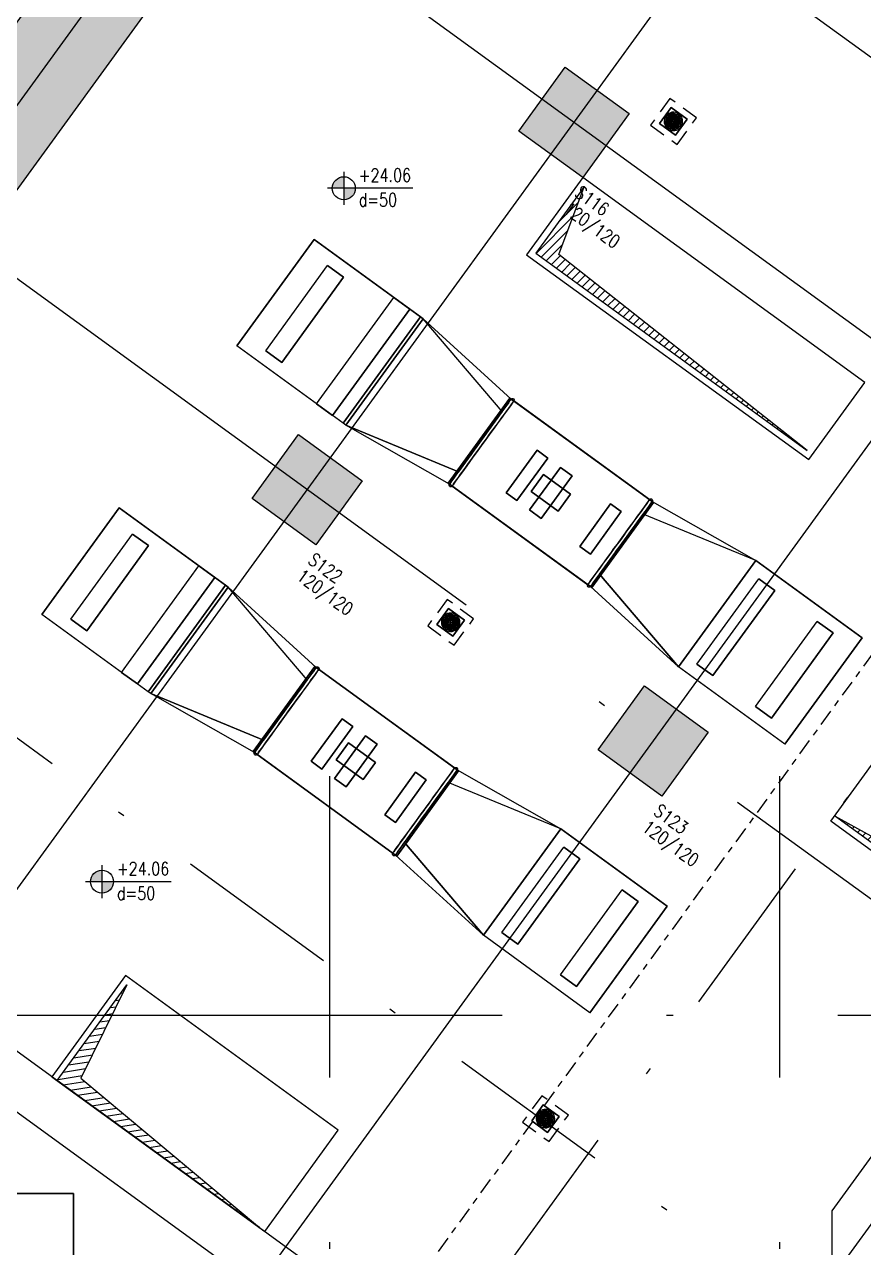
# Model space of a CAD drawing. Header units: inches. Extents: x 400392 to 401495, y 4543971 to 4544133.
# Drawn here: x 400750.15 to 400762.91, y 4544069.86 to 4544088.45 of the extents above; entities that cross this region are included whole.
import ezdxf

# ---------------------------------------------------------------- set-up
doc = ezdxf.new("R2010")
doc.units = ezdxf.units.IN
doc.header["$MEASUREMENT"] = 0
for name, pattern in [('ACAD_ISO05W100', [33, 24, -3, 0, -3, 0, -3]), ('AKS', [3, 2.5, -0.25, 0, -0.25]), ('CENTER', [2, 1.25, -0.25, 0.25, -0.25]), ('CIZGI', [0.4, 0.25, -0.15]), ('CONTINU', [0]), ('DASHDOT2', [0.5, 0.25, -0.125, 0, -0.125])]:
    doc.linetypes.add(name, pattern=pattern)
doc.layers.add('A-DETL-GENF', color=92, linetype='Continuous', lineweight=9)
for name, color, linetype in [('aks prota', 2, 'AKS'), ('boşluk prota', 2, 'Continuous'), ('boşluk taraması prota', 252, 'Continuous'), ('iderzi_PROTA', 3, 'Continuous'), ('kiris prota', 6, 'Continuous'), ('kiriş prota', 6, 'Continuous'), ('kolon prota', 1, 'Continuous'), ('kolon tarama prota', 252, 'Continuous'), ('lkolon prota', 4, 'Continuous'), ('perde prota', 1, 'Continuous'), ('PRT-AL-TUNEL_EKSENI', 14, 'DASHDOT2'), ('PRT-MI-a_fit_drainage', 10, 'Continuous'), ('skesit prota', 7, 'Continuous'), ('st-s_level (kot)', 6, 'Continuous'), ('st-s_levelmark (kot işareti)', 4, 'Continuous'), ('tkolon prota', 6, 'Continuous')]:
    doc.layers.add(name, color=color, linetype=linetype)
doc.styles.add('OLCU', font='romanstw.shx')
doc.styles.add('tkolon', font='romanstw.shx')

# ---------------------------------------------------------------- blocks, each defined once
blk = doc.blocks.new('+24.06 mekanik')
at = {"layer": 'kolon tarama prota', "color": 253}
for p, q in [((10397, 156095), (10097, 156095)), ((10097, 156095), (10097, 155795)), ((10097, 155795), (10097, 156095)), ((10097, 156095), (10397, 156095)), ((10097, 156095), (10097, 156095)), ((10242, 156085), (10242, 156065)), ((10242, 156065), (10242, 156085)), ((10242, 156085), (10242, 156085)), ((10242, 156065), (10242, 156065)), ((10242, 156040), (10242, 156020)), ((10242, 156020), (10242, 156040)), ((10242, 156040), (10242, 156040)), ((10242, 156020), (10242, 156020)), ((10242, 155995), (10242, 155974)), ((10242, 155974), (10242, 155995)), ((10242, 155995), (10242, 155995)), ((10252, 156065), (10252, 156085)), ((10252, 156085), (10252, 156065)), ((10252, 156085), (10252, 156085)), ((10252, 156065), (10252, 156065)), ((10252, 156020), (10252, 156040)), ((10252, 156040), (10252, 156020)), ((10252, 156040), (10252, 156040)), ((10252, 156020), (10252, 156020)), ((10252, 155974), (10252, 155995)), ((10252, 155995), (10252, 155974)), ((10252, 155995), (10252, 155995)), ((10397, 155795), (10397, 156095)), ((10397, 156095), (10397, 155795)), ((10397, 156095), (10397, 156095)), ((10097, 155795), (10397, 155795)), ((10397, 155795), (10097, 155795)), ((10097, 155795), (10097, 155795)), ((10127, 155950), (10107, 155950)), ((10107, 155950), (10127, 155950)), ((10107, 155950), (10107, 155950)), ((10107, 155940), (10127, 155940)), ((10127, 155940), (10107, 155940)), ((10107, 155940), (10107, 155940)), ((10127, 155950), (10127, 155950)), ((10127, 155940), (10127, 155940)), ((10172, 155950), (10152, 155950)), ((10152, 155950), (10172, 155950)), ((10152, 155950), (10152, 155950)), ((10152, 155940), (10172, 155940)), ((10172, 155940), (10152, 155940)), ((10152, 155940), (10152, 155940)), ((10172, 155950), (10172, 155950)), ((10172, 155940), (10172, 155940)), ((10218, 155950), (10198, 155950)), ((10198, 155950), (10218, 155950)), ((10198, 155950), (10198, 155950)), ((10198, 155940), (10218, 155940)), ((10218, 155940), (10198, 155940)), ((10198, 155940), (10198, 155940)), ((10218, 155950), (10218, 155950)), ((10218, 155940), (10218, 155940)), ((10242, 155974), (10242, 155974)), ((10242, 155915), (10242, 155895)), ((10242, 155895), (10242, 155915)), ((10242, 155915), (10242, 155915)), ((10242, 155895), (10242, 155895)), ((10242, 155870), (10242, 155850)), ((10242, 155850), (10242, 155870)), ((10242, 155870), (10242, 155870)), ((10242, 155850), (10242, 155850)), ((10242, 155825), (10242, 155805)), ((10242, 155805), (10242, 155825)), ((10242, 155825), (10242, 155825)), ((10242, 155805), (10242, 155805)), ((10252, 155974), (10252, 155974)), ((10252, 155895), (10252, 155915)), ((10252, 155915), (10252, 155895)), ((10252, 155915), (10252, 155915)), ((10252, 155895), (10252, 155895)), ((10252, 155850), (10252, 155870)), ((10252, 155870), (10252, 155850)), ((10252, 155870), (10252, 155870)), ((10252, 155850), (10252, 155850)), ((10252, 155805), (10252, 155825)), ((10252, 155825), (10252, 155805)), ((10252, 155825), (10252, 155825)), ((10252, 155805), (10252, 155805)), ((10297, 155950), (10277, 155950)), ((10277, 155950), (10297, 155950)), ((10277, 155950), (10277, 155950)), ((10277, 155940), (10297, 155940)), ((10297, 155940), (10277, 155940)), ((10277, 155940), (10277, 155940)), ((10297, 155950), (10297, 155950)), ((10297, 155940), (10297, 155940)), ((10342, 155950), (10322, 155950)), ((10322, 155950), (10342, 155950)), ((10322, 155950), (10322, 155950)), ((10322, 155940), (10342, 155940)), ((10342, 155940), (10322, 155940)), ((10322, 155940), (10322, 155940)), ((10342, 155950), (10342, 155950)), ((10342, 155940), (10342, 155940)), ((10387, 155950), (10367, 155950)), ((10367, 155950), (10387, 155950)), ((10367, 155950), (10367, 155950)), ((10367, 155940), (10387, 155940)), ((10387, 155940), (10367, 155940)), ((10367, 155940), (10367, 155940)), ((10387, 155950), (10387, 155950)), ((10387, 155940), (10387, 155940)), ((10397, 155795), (10397, 155795)), ((6883, 151282), (6883, 151282)), ((6883, 151282), (6883, 149282)), ((6883, 149282), (6883, 151282)), ((6883, 151282), (8883, 151282)), ((8883, 151282), (6883, 151282)), ((8683, 151282), (8383, 151282)), ((8383, 151282), (8383, 151282)), ((8383, 151282), (8683, 151282)), ((8383, 149282), (8383, 151282)), ((8383, 149282), (8383, 151282)), ((8683, 151282), (8683, 151282)), ((8683, 151282), (8683, 149282)), ((8683, 149282), (8683, 151282)), ((8883, 151282), (8883, 149282)), ((8883, 149282), (8883, 151282)), ((8883, 151282), (8883, 151282)), ((8883, 151282), (8883, 151282)), ((8883, 151282), (8883, 149282)), ((8883, 149282), (8883, 151282)), ((8883, 151282), (8933, 151282)), ((8933, 151282), (8883, 151282)), ((8933, 151282), (8933, 149282)), ((8933, 149282), (8933, 151282)), ((8933, 151282), (8933, 151282)), ((10733, 151082), (8933, 151282)), ((10733, 150847), (8933, 151282)), ((8933, 149282), (8933, 151282)), ((10733, 150847), (8933, 151282)), ((8933, 151282), (8933, 151282)), ((8933, 151282), (8933, 149282)), ((13383, 151082), (15183, 151282)), ((15183, 151282), (13383, 150847)), ((15183, 151282), (13383, 150847)), ((15183, 151282), (15183, 151282)), ((15183, 151282), (15183, 149282)), ((15183, 149282), (15183, 151282)), ((17183, 151282), (15183, 151282)), ((15183, 151282), (17183, 151282)), ((15183, 151282), (15183, 149282)), ((15183, 151282), (15183, 151282)), ((15183, 149282), (15183, 151282)), ((17183, 151282), (17183, 149282)), ((17183, 149282), (17183, 151282)), ((17183, 151282), (17183, 151282)), ((7583, 151082), (7283, 151082)), ((7283, 151082), (7283, 151082)), ((7283, 151082), (7583, 151082)), ((7283, 149482), (7283, 151082)), ((7283, 149482), (7283, 151082)), ((7583, 151082), (7583, 151082)), ((7583, 151082), (7583, 149482)), ((7583, 149482), (7583, 151082)), ((13408, 151082), (10708, 151082)), ((10708, 151082), (10708, 149482)), ((10708, 149482), (10708, 151082)), ((10708, 151082), (13408, 151082)), ((10708, 151082), (10708, 151082)), ((13333, 151082), (10783, 151082)), ((13408, 149482), (13408, 151082)), ((13408, 151082), (13408, 149482)), ((13408, 151082), (13408, 151082)), ((15683, 151082), (15383, 151082)), ((15383, 151082), (15383, 151082)), ((15383, 151082), (15683, 151082)), ((15383, 149482), (15383, 151082)), ((15383, 149482), (15383, 151082)), ((15683, 151082), (15683, 151082)), ((15683, 151082), (15683, 149482)), ((15683, 149482), (15683, 151082)), ((16783, 151082), (16483, 151082)), ((16483, 151082), (16483, 151082)), ((16483, 151082), (16783, 151082)), ((16483, 149482), (16483, 151082)), ((16483, 149482), (16483, 151082)), ((16783, 151082), (16783, 151082)), ((16783, 151082), (16783, 149482)), ((16783, 149482), (16783, 151082)), ((10733, 150847), (10733, 149716)), ((10733, 150847), (10733, 150847)), ((10733, 149716), (10733, 150847)), ((13383, 149716), (13383, 150847)), ((13383, 150847), (13383, 150847)), ((13383, 150847), (13383, 149716)), ((11709, 150682), (11509, 150682)), ((11509, 150682), (11509, 149882)), ((11509, 149882), (11509, 150682)), ((11509, 150682), (11709, 150682)), ((11509, 150682), (11509, 150682)), ((11709, 149882), (11709, 150682)), ((11709, 150682), (11709, 149882)), ((11709, 150682), (11709, 150682)), ((12169, 150682), (11950, 150682)), ((11950, 150682), (11950, 149882)), ((11950, 149882), (11950, 150682)), ((11950, 150682), (12169, 150682)), ((11950, 150682), (11950, 150682)), ((12169, 149882), (12169, 150682)), ((12169, 150682), (12169, 149882)), ((12169, 150682), (12169, 150682)), ((13091, 150682), (12891, 150682)), ((12891, 150682), (12891, 149882)), ((12891, 149882), (12891, 150682)), ((12891, 150682), (13091, 150682)), ((12891, 150682), (12891, 150682)), ((13091, 149882), (13091, 150682)), ((13091, 150682), (13091, 149882)), ((13091, 150682), (13091, 150682)), ((12313, 150442), (11803, 150442)), ((11803, 150442), (11803, 150122)), ((11803, 150122), (11803, 150442)), ((11803, 150442), (12313, 150442)), ((11803, 150442), (11803, 150442)), ((12313, 150122), (12313, 150442)), ((12313, 150442), (12313, 150122)), ((12313, 150442), (12313, 150442)), ((10783, 150282), (10783, 150282)), ((10783, 150282), (10783, 150282)), ((13333, 150282), (13333, 150282)), ((13333, 150282), (13333, 150282)), ((11803, 150122), (12313, 150122)), ((12313, 150122), (11803, 150122)), ((11803, 150122), (11803, 150122)), ((12313, 150122), (12313, 150122)), ((11509, 149882), (11709, 149882)), ((11709, 149882), (11509, 149882)), ((11509, 149882), (11509, 149882)), ((11709, 149882), (11709, 149882)), ((11950, 149882), (12169, 149882)), ((12169, 149882), (11950, 149882)), ((11950, 149882), (11950, 149882)), ((12169, 149882), (12169, 149882)), ((12891, 149882), (13091, 149882)), ((13091, 149882), (12891, 149882)), ((12891, 149882), (12891, 149882)), ((13091, 149882), (13091, 149882)), ((8933, 149282), (10733, 149716)), ((10733, 149716), (8933, 149282)), ((10733, 149716), (10733, 149716)), ((13383, 149716), (13383, 149716)), ((15183, 149282), (13383, 149716)), ((13383, 149716), (15183, 149282)), ((7583, 149482), (7283, 149482)), ((7283, 149482), (7283, 149482)), ((7283, 149482), (7583, 149482)), ((7583, 149482), (7583, 149482)), ((10733, 149482), (8933, 149282)), ((10708, 149482), (13408, 149482)), ((13408, 149482), (10708, 149482)), ((10708, 149482), (10708, 149482)), ((10783, 149482), (13333, 149482)), ((13383, 149482), (15183, 149282)), ((13408, 149482), (13408, 149482)), ((15683, 149482), (15383, 149482)), ((15383, 149482), (15383, 149482)), ((15383, 149482), (15683, 149482)), ((15683, 149482), (15683, 149482)), ((16783, 149482), (16483, 149482)), ((16483, 149482), (16483, 149482)), ((16483, 149482), (16783, 149482)), ((16783, 149482), (16783, 149482)), ((6883, 149282), (6883, 149282)), ((8883, 149282), (6883, 149282)), ((8883, 149282), (6883, 149282)), ((8683, 149282), (8383, 149282)), ((8383, 149282), (8383, 149282)), ((8383, 149282), (8683, 149282)), ((8683, 149282), (8683, 149282)), ((8883, 149282), (8883, 149282)), ((8883, 149282), (8883, 149282)), ((8933, 149282), (8883, 149282)), ((8933, 149282), (8883, 149282)), ((8933, 149282), (8933, 149282)), ((8933, 149282), (8933, 149282)), ((15183, 149282), (15183, 149282)), ((17183, 149282), (15183, 149282)), ((17183, 149282), (15183, 149282)), ((15183, 149282), (15183, 149282)), ((17183, 149282), (17183, 149282)), ((11833, 147945), (11833, 147645)), ((12133, 147945), (11833, 147945)), ((11833, 147945), (12133, 147945)), ((11833, 147645), (11833, 147945)), ((11833, 147945), (11833, 147945)), ((11863, 147800), (11843, 147800)), ((11843, 147800), (11863, 147800)), ((11843, 147800), (11843, 147800)), ((11863, 147800), (11863, 147800)), ((11908, 147800), (11888, 147800)), ((11888, 147800), (11908, 147800)), ((11888, 147800), (11888, 147800)), ((11908, 147800), (11908, 147800)), ((11953, 147800), (11933, 147800)), ((11933, 147800), (11953, 147800)), ((11933, 147800), (11933, 147800)), ((11953, 147800), (11953, 147800)), ((11978, 147935), (11978, 147915)), ((11978, 147915), (11978, 147935)), ((11978, 147935), (11978, 147935)), ((11978, 147915), (11978, 147915)), ((11978, 147890), (11978, 147870)), ((11978, 147870), (11978, 147890)), ((11978, 147890), (11978, 147890)), ((11978, 147870), (11978, 147870)), ((11978, 147845), (11978, 147824)), ((11978, 147824), (11978, 147845)), ((11978, 147845), (11978, 147845)), ((11978, 147824), (11978, 147824)), ((11988, 147915), (11988, 147935)), ((11988, 147935), (11988, 147915)), ((11988, 147935), (11988, 147935)), ((11988, 147915), (11988, 147915)), ((11988, 147870), (11988, 147890)), ((11988, 147890), (11988, 147870)), ((11988, 147890), (11988, 147890)), ((11988, 147870), (11988, 147870)), ((11988, 147824), (11988, 147845)), ((11988, 147845), (11988, 147824)), ((11988, 147845), (11988, 147845)), ((11988, 147824), (11988, 147824)), ((12032, 147800), (12012, 147800)), ((12012, 147800), (12032, 147800)), ((12012, 147800), (12012, 147800)), ((12032, 147800), (12032, 147800)), ((12078, 147800), (12057, 147800)), ((12057, 147800), (12078, 147800)), ((12057, 147800), (12057, 147800)), ((12078, 147800), (12078, 147800)), ((12123, 147800), (12103, 147800)), ((12103, 147800), (12123, 147800)), ((12103, 147800), (12103, 147800)), ((12123, 147800), (12123, 147800)), ((12133, 147645), (12133, 147945)), ((12133, 147945), (12133, 147645)), ((12133, 147945), (12133, 147945)), ((11833, 147645), (12133, 147645)), ((12133, 147645), (11833, 147645)), ((11833, 147645), (11833, 147645)), ((11843, 147790), (11863, 147790)), ((11863, 147790), (11843, 147790)), ((11843, 147790), (11843, 147790)), ((11863, 147790), (11863, 147790)), ((11888, 147790), (11908, 147790)), ((11908, 147790), (11888, 147790)), ((11888, 147790), (11888, 147790)), ((11908, 147790), (11908, 147790)), ((11933, 147790), (11953, 147790)), ((11953, 147790), (11933, 147790)), ((11933, 147790), (11933, 147790)), ((11953, 147790), (11953, 147790)), ((11978, 147765), (11978, 147745)), ((11978, 147745), (11978, 147765)), ((11978, 147765), (11978, 147765)), ((11978, 147745), (11978, 147745)), ((11978, 147720), (11978, 147700)), ((11978, 147700), (11978, 147720)), ((11978, 147720), (11978, 147720)), ((11978, 147700), (11978, 147700)), ((11978, 147675), (11978, 147655)), ((11978, 147655), (11978, 147675)), ((11978, 147675), (11978, 147675)), ((11978, 147655), (11978, 147655)), ((11988, 147745), (11988, 147765)), ((11988, 147765), (11988, 147745)), ((11988, 147765), (11988, 147765)), ((11988, 147745), (11988, 147745)), ((11988, 147700), (11988, 147720)), ((11988, 147720), (11988, 147700)), ((11988, 147720), (11988, 147720)), ((11988, 147700), (11988, 147700)), ((11988, 147655), (11988, 147675)), ((11988, 147675), (11988, 147655)), ((11988, 147675), (11988, 147675)), ((11988, 147655), (11988, 147655)), ((12012, 147790), (12032, 147790)), ((12032, 147790), (12012, 147790)), ((12012, 147790), (12012, 147790)), ((12032, 147790), (12032, 147790)), ((12057, 147790), (12078, 147790)), ((12078, 147790), (12057, 147790)), ((12057, 147790), (12057, 147790)), ((12078, 147790), (12078, 147790)), ((12103, 147790), (12123, 147790)), ((12123, 147790), (12103, 147790)), ((12103, 147790), (12103, 147790)), ((12123, 147790), (12123, 147790)), ((12133, 147645), (12133, 147645)), ((6883, 146239), (6883, 146239)), ((6883, 146239), (6883, 144239)), ((6883, 144239), (6883, 146239)), ((6883, 146239), (8883, 146239)), ((8883, 146239), (6883, 146239)), ((8683, 146239), (8383, 146239)), ((8383, 146239), (8383, 146239)), ((8383, 146239), (8683, 146239)), ((8383, 144239), (8383, 146239)), ((8383, 144239), (8383, 146239)), ((8683, 146239), (8683, 146239)), ((8683, 146239), (8683, 144239)), ((8683, 144239), (8683, 146239)), ((8883, 146239), (8883, 144239)), ((8883, 144239), (8883, 146239)), ((8883, 146239), (8883, 146239)), ((8883, 146239), (8883, 146239)), ((8883, 146239), (8883, 144239)), ((8883, 144239), (8883, 146239)), ((8883, 146239), (8933, 146239)), ((8933, 146239), (8883, 146239)), ((8933, 146239), (8933, 144239)), ((8933, 144239), (8933, 146239)), ((8933, 146239), (8933, 146239)), ((10733, 146039), (8933, 146239)), ((10733, 145804), (8933, 146239)), ((8933, 144239), (8933, 146239)), ((10733, 145804), (8933, 146239)), ((8933, 146239), (8933, 146239)), ((8933, 146239), (8933, 144239)), ((13383, 146039), (15183, 146239)), ((15183, 146239), (13383, 145804)), ((15183, 146239), (13383, 145804)), ((15183, 146239), (15183, 146239)), ((15183, 146239), (15183, 144239)), ((15183, 144239), (15183, 146239)), ((17183, 146239), (15183, 146239)), ((15183, 146239), (17183, 146239)), ((15183, 146239), (15183, 144239)), ((15183, 146239), (15183, 146239)), ((15183, 144239), (15183, 146239)), ((17183, 146239), (17183, 144239)), ((17183, 144239), (17183, 146239)), ((17183, 146239), (17183, 146239)), ((7583, 146039), (7283, 146039)), ((7283, 146039), (7283, 146039)), ((7283, 146039), (7583, 146039)), ((7283, 144439), (7283, 146039)), ((7283, 144439), (7283, 146039)), ((7583, 146039), (7583, 146039)), ((7583, 146039), (7583, 144439)), ((7583, 144439), (7583, 146039)), ((13408, 146039), (10708, 146039)), ((10708, 146039), (10708, 144439)), ((10708, 144439), (10708, 146039)), ((10708, 146039), (13408, 146039)), ((10708, 146039), (10708, 146039)), ((13333, 146039), (10783, 146039)), ((13408, 144439), (13408, 146039)), ((13408, 146039), (13408, 144439)), ((13408, 146039), (13408, 146039)), ((15683, 146039), (15383, 146039)), ((15383, 146039), (15383, 146039)), ((15383, 146039), (15683, 146039)), ((15383, 144439), (15383, 146039)), ((15383, 144439), (15383, 146039)), ((15683, 146039), (15683, 146039)), ((15683, 146039), (15683, 144439)), ((15683, 144439), (15683, 146039)), ((16783, 146039), (16483, 146039)), ((16483, 146039), (16483, 146039)), ((16483, 146039), (16783, 146039)), ((16483, 144439), (16483, 146039)), ((16483, 144439), (16483, 146039)), ((16783, 146039), (16783, 146039)), ((16783, 146039), (16783, 144439)), ((16783, 144439), (16783, 146039)), ((10733, 145804), (10733, 144673)), ((10733, 145804), (10733, 145804)), ((10733, 144673), (10733, 145804)), ((13383, 144673), (13383, 145804)), ((13383, 145804), (13383, 145804)), ((13383, 145804), (13383, 144673)), ((11709, 145639), (11509, 145639)), ((11509, 145639), (11509, 144839)), ((11509, 144839), (11509, 145639)), ((11509, 145639), (11709, 145639)), ((11509, 145639), (11509, 145639)), ((11709, 144839), (11709, 145639)), ((11709, 145639), (11709, 144839)), ((11709, 145639), (11709, 145639)), ((12169, 145639), (11950, 145639)), ((11950, 145639), (11950, 144839)), ((11950, 144839), (11950, 145639)), ((11950, 145639), (12169, 145639)), ((11950, 145639), (11950, 145639)), ((12169, 144839), (12169, 145639)), ((12169, 145639), (12169, 144839)), ((12169, 145639), (12169, 145639)), ((13091, 145639), (12891, 145639)), ((12891, 145639), (12891, 144839)), ((12891, 144839), (12891, 145639)), ((12891, 145639), (13091, 145639)), ((12891, 145639), (12891, 145639)), ((13091, 144839), (13091, 145639)), ((13091, 145639), (13091, 144839)), ((13091, 145639), (13091, 145639)), ((12313, 145399), (11803, 145399)), ((11803, 145399), (11803, 145079)), ((11803, 145079), (11803, 145399)), ((11803, 145399), (12313, 145399)), ((11803, 145399), (11803, 145399)), ((12313, 145079), (12313, 145399)), ((12313, 145399), (12313, 145079)), ((12313, 145399), (12313, 145399)), ((10783, 145239), (10783, 145239)), ((10783, 145239), (10783, 145239)), ((13333, 145239), (13333, 145239)), ((13333, 145239), (13333, 145239)), ((11803, 145079), (12313, 145079)), ((12313, 145079), (11803, 145079)), ((11803, 145079), (11803, 145079)), ((12313, 145079), (12313, 145079)), ((11509, 144839), (11709, 144839)), ((11709, 144839), (11509, 144839)), ((11509, 144839), (11509, 144839)), ((11709, 144839), (11709, 144839)), ((11950, 144839), (12169, 144839)), ((12169, 144839), (11950, 144839)), ((11950, 144839), (11950, 144839)), ((12169, 144839), (12169, 144839)), ((12891, 144839), (13091, 144839)), ((13091, 144839), (12891, 144839)), ((12891, 144839), (12891, 144839)), ((13091, 144839), (13091, 144839)), ((8933, 144239), (10733, 144673)), ((10733, 144673), (8933, 144239)), ((10733, 144673), (10733, 144673)), ((13383, 144673), (13383, 144673)), ((15183, 144239), (13383, 144673)), ((13383, 144673), (15183, 144239)), ((7583, 144439), (7283, 144439)), ((7283, 144439), (7283, 144439)), ((7283, 144439), (7583, 144439)), ((7583, 144439), (7583, 144439)), ((10733, 144439), (8933, 144239)), ((10708, 144439), (13408, 144439)), ((13408, 144439), (10708, 144439)), ((10708, 144439), (10708, 144439)), ((10783, 144439), (13333, 144439)), ((13383, 144439), (15183, 144239)), ((13408, 144439), (13408, 144439)), ((15683, 144439), (15383, 144439)), ((15383, 144439), (15383, 144439)), ((15383, 144439), (15683, 144439)), ((15683, 144439), (15683, 144439)), ((16783, 144439), (16483, 144439)), ((16483, 144439), (16483, 144439)), ((16483, 144439), (16783, 144439)), ((16783, 144439), (16783, 144439)), ((6883, 144239), (6883, 144239)), ((8883, 144239), (6883, 144239)), ((8883, 144239), (6883, 144239)), ((8683, 144239), (8383, 144239)), ((8383, 144239), (8383, 144239)), ((8383, 144239), (8683, 144239)), ((8683, 144239), (8683, 144239)), ((8883, 144239), (8883, 144239)), ((8883, 144239), (8883, 144239)), ((8933, 144239), (8883, 144239)), ((8933, 144239), (8883, 144239)), ((8933, 144239), (8933, 144239)), ((8933, 144239), (8933, 144239)), ((15183, 144239), (15183, 144239)), ((17183, 144239), (15183, 144239)), ((17183, 144239), (15183, 144239)), ((15183, 144239), (15183, 144239)), ((17183, 144239), (17183, 144239)), ((17433, 142689), (17433, 142389)), ((17733, 142689), (17433, 142689)), ((17433, 142689), (17733, 142689)), ((17433, 142389), (17433, 142689)), ((17433, 142689), (17433, 142689)), ((17578, 142679), (17578, 142659)), ((17578, 142659), (17578, 142679)), ((17578, 142679), (17578, 142679)), ((17578, 142659), (17578, 142659)), ((17578, 142634), (17578, 142614)), ((17578, 142614), (17578, 142634)), ((17578, 142634), (17578, 142634)), ((17578, 142614), (17578, 142614)), ((17588, 142659), (17588, 142679)), ((17588, 142679), (17588, 142659)), ((17588, 142679), (17588, 142679)), ((17588, 142659), (17588, 142659)), ((17588, 142614), (17588, 142634)), ((17588, 142634), (17588, 142614)), ((17588, 142634), (17588, 142634)), ((17588, 142614), (17588, 142614)), ((17733, 142389), (17733, 142689)), ((17733, 142689), (17733, 142389)), ((17733, 142689), (17733, 142689)), ((17463, 142544), (17443, 142544)), ((17443, 142544), (17463, 142544)), ((17443, 142544), (17443, 142544)), ((17443, 142534), (17463, 142534)), ((17463, 142534), (17443, 142534)), ((17443, 142534), (17443, 142534)), ((17463, 142544), (17463, 142544)), ((17463, 142534), (17463, 142534)), ((17508, 142544), (17488, 142544)), ((17488, 142544), (17508, 142544)), ((17488, 142544), (17488, 142544)), ((17488, 142534), (17508, 142534)), ((17508, 142534), (17488, 142534)), ((17488, 142534), (17488, 142534)), ((17508, 142544), (17508, 142544)), ((17508, 142534), (17508, 142534)), ((17553, 142544), (17533, 142544)), ((17533, 142544), (17553, 142544)), ((17533, 142544), (17533, 142544)), ((17533, 142534), (17553, 142534)), ((17553, 142534), (17533, 142534)), ((17533, 142534), (17533, 142534)), ((17553, 142544), (17553, 142544)), ((17553, 142534), (17553, 142534)), ((17578, 142588), (17578, 142568)), ((17578, 142568), (17578, 142588)), ((17578, 142588), (17578, 142588)), ((17578, 142568), (17578, 142568)), ((17578, 142509), (17578, 142489)), ((17578, 142489), (17578, 142509)), ((17578, 142509), (17578, 142509)), ((17578, 142489), (17578, 142489)), ((17578, 142464), (17578, 142444)), ((17578, 142444), (17578, 142464)), ((17578, 142464), (17578, 142464)), ((17578, 142444), (17578, 142444)), ((17578, 142419), (17578, 142399)), ((17578, 142399), (17578, 142419)), ((17578, 142419), (17578, 142419)), ((17588, 142568), (17588, 142588)), ((17588, 142588), (17588, 142568)), ((17588, 142588), (17588, 142588)), ((17588, 142568), (17588, 142568)), ((17588, 142489), (17588, 142509)), ((17588, 142509), (17588, 142489)), ((17588, 142509), (17588, 142509)), ((17588, 142489), (17588, 142489)), ((17588, 142444), (17588, 142464)), ((17588, 142464), (17588, 142444)), ((17588, 142464), (17588, 142464)), ((17588, 142444), (17588, 142444)), ((17588, 142399), (17588, 142419)), ((17588, 142419), (17588, 142399)), ((17588, 142419), (17588, 142419)), ((17632, 142544), (17612, 142544)), ((17612, 142544), (17632, 142544)), ((17612, 142544), (17612, 142544)), ((17612, 142534), (17632, 142534)), ((17632, 142534), (17612, 142534)), ((17612, 142534), (17612, 142534)), ((17632, 142544), (17632, 142544)), ((17632, 142534), (17632, 142534)), ((17678, 142544), (17658, 142544)), ((17658, 142544), (17678, 142544)), ((17658, 142544), (17658, 142544)), ((17658, 142534), (17678, 142534)), ((17678, 142534), (17658, 142534)), ((17658, 142534), (17658, 142534)), ((17678, 142544), (17678, 142544)), ((17678, 142534), (17678, 142534)), ((17723, 142544), (17703, 142544)), ((17703, 142544), (17723, 142544)), ((17703, 142544), (17703, 142544)), ((17703, 142534), (17723, 142534)), ((17723, 142534), (17703, 142534)), ((17703, 142534), (17703, 142534)), ((17723, 142544), (17723, 142544)), ((17723, 142534), (17723, 142534)), ((17433, 142389), (17733, 142389)), ((17733, 142389), (17433, 142389)), ((17433, 142389), (17433, 142389)), ((17578, 142399), (17578, 142399)), ((17588, 142399), (17588, 142399)), ((17733, 142389), (17733, 142389))]:
    blk.add_line(p, q, dxfattribs=at)
at = {"layer": 'kolon tarama prota', "color": 253, "flags": 128}
for points in [[(10733, 151082), (10737, 151096), (10749, 151105), (10765, 151106), (10777, 151097), (10783, 151083), (10783, 151082)], [(10733, 151082), (10733, 151077), (10733, 151063), (10733, 151039), (10733, 151007), (10733, 150965), (10733, 150916), (10733, 150859), (10733, 150796), (10733, 150726), (10733, 150651), (10733, 150571), (10733, 150488), (10733, 150403), (10733, 150316), (10733, 150282)], [(10733, 150282), (10733, 150369), (10733, 150455), (10733, 150539), (10733, 150620), (10733, 150697), (10733, 150769), (10733, 150835), (10733, 150895), (10733, 150947), (10733, 150991), (10733, 151027), (10733, 151054), (10733, 151072), (10733, 151081), (10733, 151082)], [(10783, 151082), (10783, 151077), (10783, 151063), (10783, 151039), (10783, 151007), (10783, 150965), (10783, 150916), (10783, 150859), (10783, 150796), (10783, 150726), (10783, 150651), (10783, 150571), (10783, 150488), (10783, 150403), (10783, 150316), (10783, 150282)], [(10783, 150282), (10783, 150369), (10783, 150455), (10783, 150539), (10783, 150620), (10783, 150697), (10783, 150769), (10783, 150835), (10783, 150895), (10783, 150947), (10783, 150991), (10783, 151027), (10783, 151054), (10783, 151072), (10783, 151081), (10783, 151082)], [(13333, 151082), (13337, 151096), (13349, 151105), (13365, 151106), (13377, 151097), (13383, 151083), (13383, 151082)], [(13333, 151082), (13333, 151077), (13333, 151063), (13333, 151039), (13333, 151007), (13333, 150965), (13333, 150916), (13333, 150859), (13333, 150796), (13333, 150726), (13333, 150651), (13333, 150571), (13333, 150488), (13333, 150403), (13333, 150316), (13333, 150282)], [(13333, 150282), (13333, 150369), (13333, 150455), (13333, 150539), (13333, 150620), (13333, 150697), (13333, 150769), (13333, 150835), (13333, 150895), (13333, 150947), (13333, 150991), (13333, 151027), (13333, 151054), (13333, 151072), (13333, 151081), (13333, 151082)], [(13383, 151082), (13383, 151077), (13383, 151063), (13383, 151039), (13383, 151007), (13383, 150965), (13383, 150916), (13383, 150859), (13383, 150796), (13383, 150726), (13383, 150651), (13383, 150571), (13383, 150488), (13383, 150403), (13383, 150316), (13383, 150282)], [(13383, 150282), (13383, 150369), (13383, 150455), (13383, 150539), (13383, 150620), (13383, 150697), (13383, 150769), (13383, 150835), (13383, 150895), (13383, 150947), (13383, 150991), (13383, 151027), (13383, 151054), (13383, 151072), (13383, 151081), (13383, 151082)], [(10733, 149482), (10733, 149486), (10733, 149501), (10733, 149524), (10733, 149557), (10733, 149598), (10733, 149647), (10733, 149704), (10733, 149768), (10733, 149837), (10733, 149912), (10733, 149992), (10733, 150075), (10733, 150160), (10733, 150247), (10733, 150282)], [(10733, 150282), (10733, 150194), (10733, 150108), (10733, 150024), (10733, 149943), (10733, 149866), (10733, 149794), (10733, 149728), (10733, 149669), (10733, 149616), (10733, 149572), (10733, 149536), (10733, 149509), (10733, 149491), (10733, 149482), (10733, 149482)], [(10783, 149482), (10783, 149486), (10783, 149501), (10783, 149524), (10783, 149557), (10783, 149598), (10783, 149647), (10783, 149704), (10783, 149768), (10783, 149837), (10783, 149912), (10783, 149992), (10783, 150075), (10783, 150160), (10783, 150247), (10783, 150282)], [(10783, 150282), (10783, 150194), (10783, 150108), (10783, 150024), (10783, 149943), (10783, 149866), (10783, 149794), (10783, 149728), (10783, 149669), (10783, 149616), (10783, 149572), (10783, 149536), (10783, 149509), (10783, 149491), (10783, 149482), (10783, 149482)], [(13333, 149482), (13333, 149486), (13333, 149501), (13333, 149524), (13333, 149557), (13333, 149598), (13333, 149647), (13333, 149704), (13333, 149768), (13333, 149837), (13333, 149912), (13333, 149992), (13333, 150075), (13333, 150160), (13333, 150247), (13333, 150282)], [(13333, 150282), (13333, 150194), (13333, 150108), (13333, 150024), (13333, 149943), (13333, 149866), (13333, 149794), (13333, 149728), (13333, 149669), (13333, 149616), (13333, 149572), (13333, 149536), (13333, 149509), (13333, 149491), (13333, 149482), (13333, 149482)], [(13383, 149482), (13383, 149486), (13383, 149501), (13383, 149524), (13383, 149557), (13383, 149598), (13383, 149647), (13383, 149704), (13383, 149768), (13383, 149837), (13383, 149912), (13383, 149992), (13383, 150075), (13383, 150160), (13383, 150247), (13383, 150282)], [(13383, 150282), (13383, 150194), (13383, 150108), (13383, 150024), (13383, 149943), (13383, 149866), (13383, 149794), (13383, 149728), (13383, 149669), (13383, 149616), (13383, 149572), (13383, 149536), (13383, 149509), (13383, 149491), (13383, 149482), (13383, 149482)], [(10783, 149482), (10778, 149467), (10766, 149458), (10751, 149458), (10738, 149466), (10733, 149480), (10733, 149482)], [(13383, 149482), (13378, 149467), (13366, 149458), (13351, 149458), (13338, 149466), (13333, 149480), (13333, 149482)], [(10733, 146039), (10737, 146053), (10749, 146062), (10765, 146063), (10777, 146054), (10783, 146040), (10783, 146039)], [(10733, 146039), (10733, 146034), (10733, 146020), (10733, 145996), (10733, 145964), (10733, 145923), (10733, 145873), (10733, 145816), (10733, 145753), (10733, 145683), (10733, 145608), (10733, 145528), (10733, 145445), (10733, 145360), (10733, 145273), (10733, 145239)], [(10733, 145239), (10733, 145326), (10733, 145412), (10733, 145496), (10733, 145577), (10733, 145654), (10733, 145726), (10733, 145792), (10733, 145852), (10733, 145904), (10733, 145948), (10733, 145984), (10733, 146012), (10733, 146029), (10733, 146038), (10733, 146039)], [(10783, 146039), (10783, 146034), (10783, 146020), (10783, 145996), (10783, 145964), (10783, 145923), (10783, 145873), (10783, 145816), (10783, 145753), (10783, 145683), (10783, 145608), (10783, 145528), (10783, 145445), (10783, 145360), (10783, 145273), (10783, 145239)], [(10783, 145239), (10783, 145326), (10783, 145412), (10783, 145496), (10783, 145577), (10783, 145654), (10783, 145726), (10783, 145792), (10783, 145852), (10783, 145904), (10783, 145948), (10783, 145984), (10783, 146012), (10783, 146029), (10783, 146038), (10783, 146039)], [(13333, 146039), (13337, 146053), (13349, 146062), (13365, 146063), (13377, 146054), (13383, 146040), (13383, 146039)], [(13333, 146039), (13333, 146034), (13333, 146020), (13333, 145996), (13333, 145964), (13333, 145923), (13333, 145873), (13333, 145816), (13333, 145753), (13333, 145683), (13333, 145608), (13333, 145528), (13333, 145445), (13333, 145360), (13333, 145273), (13333, 145239)], [(13333, 145239), (13333, 145326), (13333, 145412), (13333, 145496), (13333, 145577), (13333, 145654), (13333, 145726), (13333, 145792), (13333, 145852), (13333, 145904), (13333, 145948), (13333, 145984), (13333, 146012), (13333, 146029), (13333, 146038), (13333, 146039)], [(13383, 146039), (13383, 146034), (13383, 146020), (13383, 145996), (13383, 145964), (13383, 145923), (13383, 145873), (13383, 145816), (13383, 145753), (13383, 145683), (13383, 145608), (13383, 145528), (13383, 145445), (13383, 145360), (13383, 145273), (13383, 145239)], [(13383, 145239), (13383, 145326), (13383, 145412), (13383, 145496), (13383, 145577), (13383, 145654), (13383, 145726), (13383, 145792), (13383, 145852), (13383, 145904), (13383, 145948), (13383, 145984), (13383, 146012), (13383, 146029), (13383, 146038), (13383, 146039)], [(10733, 144439), (10733, 144443), (10733, 144458), (10733, 144481), (10733, 144514), (10733, 144555), (10733, 144604), (10733, 144661), (10733, 144725), (10733, 144794), (10733, 144870), (10733, 144949), (10733, 145032), (10733, 145117), (10733, 145204), (10733, 145239)], [(10733, 145239), (10733, 145152), (10733, 145066), (10733, 144981), (10733, 144901), (10733, 144824), (10733, 144752), (10733, 144685), (10733, 144626), (10733, 144573), (10733, 144529), (10733, 144493), (10733, 144466), (10733, 144448), (10733, 144439), (10733, 144439)], [(10783, 144439), (10783, 144443), (10783, 144458), (10783, 144481), (10783, 144514), (10783, 144555), (10783, 144604), (10783, 144661), (10783, 144725), (10783, 144794), (10783, 144870), (10783, 144949), (10783, 145032), (10783, 145117), (10783, 145204), (10783, 145239)], [(10783, 145239), (10783, 145152), (10783, 145066), (10783, 144981), (10783, 144901), (10783, 144824), (10783, 144752), (10783, 144685), (10783, 144626), (10783, 144573), (10783, 144529), (10783, 144493), (10783, 144466), (10783, 144448), (10783, 144439), (10783, 144439)], [(13333, 144439), (13333, 144443), (13333, 144458), (13333, 144481), (13333, 144514), (13333, 144555), (13333, 144604), (13333, 144661), (13333, 144725), (13333, 144794), (13333, 144870), (13333, 144949), (13333, 145032), (13333, 145117), (13333, 145204), (13333, 145239)], [(13333, 145239), (13333, 145152), (13333, 145066), (13333, 144981), (13333, 144901), (13333, 144824), (13333, 144752), (13333, 144685), (13333, 144626), (13333, 144573), (13333, 144529), (13333, 144493), (13333, 144466), (13333, 144448), (13333, 144439), (13333, 144439)], [(13383, 144439), (13383, 144443), (13383, 144458), (13383, 144481), (13383, 144514), (13383, 144555), (13383, 144604), (13383, 144661), (13383, 144725), (13383, 144794), (13383, 144870), (13383, 144949), (13383, 145032), (13383, 145117), (13383, 145204), (13383, 145239)], [(13383, 145239), (13383, 145152), (13383, 145066), (13383, 144981), (13383, 144901), (13383, 144824), (13383, 144752), (13383, 144685), (13383, 144626), (13383, 144573), (13383, 144529), (13383, 144493), (13383, 144466), (13383, 144448), (13383, 144439), (13383, 144439)], [(10783, 144439), (10778, 144424), (10766, 144415), (10751, 144415), (10738, 144423), (10733, 144437), (10733, 144439)], [(13383, 144439), (13378, 144424), (13366, 144415), (13351, 144415), (13338, 144423), (13333, 144437), (13333, 144439)]]:
    blk.add_lwpolyline(points, dxfattribs=at)
at = {"layer": 'kolon tarama prota', "color": 253}
for centre, radius, start, end in [((10247, 155945), 140, 92.0467, 177.9533), ((10247, 155945), 140, 92.0467, 177.9533), ((10247, 155945), 120, 92.388, 177.612), ((10247, 155945), 120, 92.388, 177.612), ((10247, 155945), 100, 90, 270), ((10247, 155945), 100, 90, 270), ((10247, 155945), 95, 93.017, 176.983), ((10247, 155945), 95, 93.017, 176.983), ((10247, 155945), 90, 90, 270), ((10247, 155945), 90, 90, 270), ((10247, 155945), 75, 93.8226, 176.1774), ((10247, 155945), 75, 93.8226, 176.1774), ((10247, 155945), 59, 0, 180), ((10247, 155945), 50, 90, 270), ((10247, 155945), 50, 90, 270), ((10247, 155945), 50, 95.7392, 174.2608), ((10247, 155945), 50, 95.7392, 174.2608), ((10247, 155945), 100, 270, 90), ((10247, 155945), 100, 270, 90), ((10247, 155945), 90, 270, 90), ((10247, 155945), 90, 270, 90), ((10247, 155974), 29.5, 270, 90), ((10247, 155945), 50, 270, 90), ((10247, 155945), 50, 270, 90), ((10247, 155945), 140, 2.0467, 87.9533), ((10247, 155945), 140, 2.0467, 87.9533), ((10247, 155945), 120, 2.388, 87.612), ((10247, 155945), 120, 2.388, 87.612), ((10247, 155945), 95, 3.017, 86.983), ((10247, 155945), 95, 3.017, 86.983), ((10247, 155945), 75, 3.8226, 86.1774), ((10247, 155945), 75, 3.8226, 86.1774), ((10247, 155945), 50, 5.7392, 84.2608), ((10247, 155945), 50, 5.7392, 84.2608), ((10247, 155945), 140, 182.0467, 267.9533), ((10247, 155945), 140, 182.0467, 267.9533), ((10247, 155945), 120, 182.388, 267.612), ((10247, 155945), 120, 182.388, 267.612), ((10247, 155945), 95, 183.017, 266.983), ((10247, 155945), 95, 183.017, 266.983), ((10247, 155945), 75, 183.8226, 266.1774), ((10247, 155945), 75, 183.8226, 266.1774), ((10247, 155945), 59, 180, 0), ((10247, 155945), 50, 185.7392, 264.2608), ((10247, 155945), 50, 185.7392, 264.2608), ((10247, 155945), 30, 99.5941, 170.4059), ((10247, 155945), 30, 99.5941, 170.4059), ((10247, 155915), 29.5, 90, 270), ((10247, 155945), 30, 189.5941, 260.4059), ((10247, 155945), 30, 189.5941, 260.4059), ((10247, 155945), 30, 9.5941, 80.4059), ((10247, 155945), 30, 9.5941, 80.4059), ((10247, 155945), 50, 275.7392, 354.2608), ((10247, 155945), 30, 279.5941, 350.4059), ((10247, 155945), 95, 273.017, 356.983), ((10247, 155945), 75, 273.8226, 356.1774), ((10247, 155945), 140, 272.0467, 357.9533), ((10247, 155945), 120, 272.388, 357.612), ((10247, 155945), 30, 279.5941, 350.4059), ((10247, 155945), 50, 275.7392, 354.2608), ((10247, 155945), 75, 273.8226, 356.1774), ((10247, 155945), 95, 273.017, 356.983), ((10247, 155945), 120, 272.388, 357.612), ((10247, 155945), 140, 272.0467, 357.9533), ((11983, 147795), 140, 92.0467, 177.9533), ((11983, 147795), 140, 92.0467, 177.9533), ((11983, 147795), 120, 92.388, 177.612), ((11983, 147795), 120, 92.388, 177.612), ((11983, 147795), 100, 360, 180), ((11983, 147795), 100, 360, 180), ((11983, 147795), 95, 93.017, 176.983), ((11983, 147795), 95, 93.017, 176.983), ((11983, 147795), 90, 360, 180), ((11983, 147795), 90, 360, 180), ((11983, 147795), 75, 93.8226, 176.1774), ((11983, 147795), 75, 93.8226, 176.1774), ((11983, 147795), 59, 0, 180), ((11983, 147795), 50, 95.7392, 174.2608), ((11983, 147795), 50, 95.7392, 174.2608), ((11983, 147795), 50, 360, 180), ((11983, 147795), 50, 360, 180), ((11983, 147795), 30, 99.5941, 170.4059), ((11983, 147795), 30, 99.5941, 170.4059), ((11983, 147824), 29.5, 270, 90), ((11983, 147795), 140, 2.0467, 87.9533), ((11983, 147795), 140, 2.0467, 87.9533), ((11983, 147795), 120, 2.388, 87.612), ((11983, 147795), 120, 2.388, 87.612), ((11983, 147795), 95, 3.017, 86.983), ((11983, 147795), 95, 3.017, 86.983), ((11983, 147795), 75, 3.8226, 86.1774), ((11983, 147795), 75, 3.8226, 86.1774), ((11983, 147795), 50, 5.7392, 84.2608), ((11983, 147795), 50, 5.7392, 84.2608), ((11983, 147795), 30, 9.5941, 80.4059), ((11983, 147795), 30, 9.5941, 80.4059), ((11983, 147795), 140, 182.0467, 267.9533), ((11983, 147795), 140, 182.0467, 267.9533), ((11983, 147795), 120, 182.388, 267.612), ((11983, 147795), 120, 182.388, 267.612), ((11983, 147795), 100, 180, 360), ((11983, 147795), 100, 180, 360), ((11983, 147795), 95, 183.017, 266.983), ((11983, 147795), 95, 183.017, 266.983), ((11983, 147795), 90, 180, 360), ((11983, 147795), 90, 180, 360), ((11983, 147795), 75, 183.8226, 266.1774), ((11983, 147795), 75, 183.8226, 266.1774), ((11983, 147795), 59, 180, 0), ((11983, 147795), 50, 180, 360), ((11983, 147795), 50, 180, 360), ((11983, 147795), 50, 185.7392, 264.2608), ((11983, 147795), 50, 185.7392, 264.2608), ((11983, 147765), 29.5, 90, 270), ((11983, 147795), 30, 189.5941, 260.4059), ((11983, 147795), 30, 189.5941, 260.4059), ((11983, 147795), 120, 272.388, 357.612), ((11983, 147795), 140, 272.0467, 357.9533), ((11983, 147795), 50, 275.7392, 354.2608), ((11983, 147795), 30, 279.5941, 350.4059), ((11983, 147795), 95, 273.017, 356.983), ((11983, 147795), 75, 273.8226, 356.1774), ((11983, 147795), 140, 272.0467, 357.9533), ((11983, 147795), 120, 272.388, 357.612), ((11983, 147795), 30, 279.5941, 350.4059), ((11983, 147795), 50, 275.7392, 354.2608), ((11983, 147795), 75, 273.8226, 356.1774), ((11983, 147795), 95, 273.017, 356.983), ((17583, 142539), 140, 92.0467, 177.9533), ((17583, 142539), 140, 92.0467, 177.9533), ((17583, 142539), 120, 92.388, 177.612), ((17583, 142539), 120, 92.388, 177.612), ((17583, 142539), 100, 0, 180), ((17583, 142539), 100, 0, 180), ((17583, 142539), 95, 93.017, 176.983), ((17583, 142539), 95, 93.017, 176.983), ((17583, 142539), 90, 0, 180), ((17583, 142539), 90, 0, 180), ((17583, 142539), 75, 93.8226, 176.1774), ((17583, 142539), 75, 93.8226, 176.1774), ((17583, 142539), 59, 0, 180), ((17583, 142568), 29.5, 270, 90), ((17583, 142539), 140, 2.0467, 87.9533), ((17583, 142539), 140, 2.0467, 87.9533), ((17583, 142539), 120, 2.388, 87.612), ((17583, 142539), 120, 2.388, 87.612), ((17583, 142539), 95, 3.017, 86.983), ((17583, 142539), 95, 3.017, 86.983), ((17583, 142539), 75, 3.8226, 86.1774), ((17583, 142539), 75, 3.8226, 86.1774), ((17583, 142539), 140, 182.0467, 267.9533), ((17583, 142539), 140, 182.0467, 267.9533), ((17583, 142539), 120, 182.388, 267.612), ((17583, 142539), 120, 182.388, 267.612), ((17583, 142539), 100, 180, 0), ((17583, 142539), 100, 180, 0), ((17583, 142539), 95, 183.017, 266.983), ((17583, 142539), 95, 183.017, 266.983), ((17583, 142539), 90, 180, 0), ((17583, 142539), 90, 180, 0), ((17583, 142539), 75, 183.8226, 266.1774), ((17583, 142539), 75, 183.8226, 266.1774), ((17583, 142539), 59, 180, 0), ((17583, 142539), 50, 0, 180), ((17583, 142539), 50, 0, 180), ((17583, 142539), 50, 95.7392, 174.2608), ((17583, 142539), 50, 95.7392, 174.2608), ((17583, 142539), 50, 180, 0), ((17583, 142539), 50, 180, 0), ((17583, 142539), 50, 185.7392, 264.2608), ((17583, 142539), 50, 185.7392, 264.2608), ((17583, 142539), 30, 99.5941, 170.4059), ((17583, 142539), 30, 99.5941, 170.4059), ((17583, 142509), 29.5, 90, 270), ((17583, 142539), 30, 189.5941, 260.4059), ((17583, 142539), 30, 189.5941, 260.4059), ((17583, 142539), 50, 5.7392, 84.2608), ((17583, 142539), 50, 5.7392, 84.2608), ((17583, 142539), 30, 9.5941, 80.4059), ((17583, 142539), 30, 9.5941, 80.4059), ((17583, 142539), 120, 272.388, 357.612), ((17583, 142539), 140, 272.0467, 357.9533), ((17583, 142539), 50, 275.7392, 354.2608), ((17583, 142539), 30, 279.5941, 350.4059), ((17583, 142539), 95, 273.017, 356.983), ((17583, 142539), 75, 273.8226, 356.1774), ((17583, 142539), 140, 272.0467, 357.9533), ((17583, 142539), 120, 272.388, 357.612), ((17583, 142539), 30, 279.5941, 350.4059), ((17583, 142539), 50, 275.7392, 354.2608), ((17583, 142539), 75, 273.8226, 356.1774), ((17583, 142539), 95, 273.017, 356.983)]:
    blk.add_arc(centre, radius, start, end, dxfattribs=at)
blk = doc.blocks.new('YER SUZGECI_20x20')
at = {"color": 2}
blk.add_lwpolyline([(-20, 0), (0, 0), (0, 20), (-20, 20)], close=True, dxfattribs=at)
for points in [[(0, 20), (-20, 0)], [(-20, 20), (0, 0)]]:
    blk.add_lwpolyline(points, dxfattribs=at)
blk.add_circle((-10, 10), 7, dxfattribs=at)
blk = doc.blocks.new('PLAN_KOT')
at = {"layer": 'st-s_levelmark (kot işareti)'}
h = blk.add_hatch(color=256, dxfattribs=at)
h.paths.add_polyline_path([(0, 17.5, 0.414214), (-17.5, 0), (0, 0)])
h.paths.add_polyline_path([(17.5, 0), (0, 0), (0, -17.5, 0.414214)])
for p, q in [((0, 25), (0, -25)), ((105, 0), (-25, 0))]:
    blk.add_line(p, q, dxfattribs=at)
blk.add_circle((0, 0), 17.5, dxfattribs=at)
at = {"layer": 'st-s_level (kot)', "color": 6, "style": 'OLCU', "width": 0.8}
for tag, p in [('KOT', (22.7, 9.8)), ('DÖŞEME_KALINLIĞI', (22.7, -27.6))]:
    blk.add_attdef(tag, p, '', height=20, dxfattribs=at)

msp = doc.modelspace()

# ---------------------------------------------------------------- hatches: boundary and pattern name
at = {"layer": 'boşluk taraması prota', "ltscale": 2}
h = msp.add_hatch(dxfattribs=at)
h.set_pattern_fill('ANSI31', color=256, scale=0.03, style=0)
h.set_pattern_definition([(45, (398804.38342, 4543636.88038), (-0.067351921, 0.067351921), [])])
h.paths.add_polyline_path([(400758.274, 4544084.958), (400758.661, 4544085.988), (400757.926, 4544084.977), (400762.052, 4544081.979)])
h = msp.add_hatch(dxfattribs=at)
h.set_pattern_fill('ANSI31', color=256, scale=0.03, style=0)
h.set_pattern_definition([(45, (400104.00327, 4543637.19943), (-0.067351921, 0.067351921), [])])
h.paths.add_polyline_path([(400765.215, 4544074.911), (400768.509, 4544078.958), (400765.217, 4544074.427), (400762.467, 4544076.426)])
h = msp.add_hatch(dxfattribs=at)
h.set_pattern_fill('ANSI31', color=256, scale=0.03, angle=-36, style=0)
h.set_pattern_definition([(9, (398805.60251, 4543635.99465), (-0.014900383, 0.0940773144), [])])
h.paths.add_polyline_path([(400751.71, 4544073.857), (400751.011, 4544072.439), (400753.726, 4544070.168), (400750.652, 4544072.401)])
at = {"layer": 'kolon tarama prota'}
h = msp.add_hatch(color=256, dxfattribs=at)
h.dxf.hatch_style = 1
h.paths.add_polyline_path([(400766.813, 4544111.585), (400756.409, 4544097.266), (400756.086, 4544097.501), (400755.615, 4544096.853), (400755.939, 4544096.618), (400752.589, 4544092.007), (400752.265, 4544092.242), (400751.795, 4544091.595), (400752.118, 4544091.36), (400741.715, 4544077.04), (400742.928, 4544076.158), (400767.145, 4544109.49), (400817.86, 4544072.643), (400820.412, 4544072.643), (400818.347, 4544074.143)])
h = msp.add_hatch(color=256, dxfattribs=at)
h.dxf.hatch_style = 1
h.paths.add_polyline_path([(400758.373, 4544087.804), (400759.344, 4544087.099), (400758.639, 4544086.128), (400757.668, 4544086.833)])
h = msp.add_hatch(color=256, dxfattribs=at)
h.dxf.hatch_style = 1
h.paths.add_polyline_path([(400754.317, 4544082.222), (400755.288, 4544081.517), (400754.583, 4544080.546), (400753.612, 4544081.251)])
h = msp.add_hatch(color=256, dxfattribs=at)
h.dxf.hatch_style = 1
h.paths.add_polyline_path([(400759.576, 4544078.401), (400760.547, 4544077.696), (400759.841, 4544076.725), (400758.871, 4544077.431)])

# ---------------------------------------------------------------- linework, layer by layer
at = {"layer": 'aks prota', "ltscale": 10}
for p, q in [((400741.146, 4544074.981), (400768.595, 4544112.762)), ((400746.809, 4544070.867), (400774.258, 4544108.648)), ((400752.067, 4544067.046), (400779.517, 4544104.827)), ((400757.731, 4544062.932), (400785.18, 4544100.713)), ((400819.337, 4544047.034), (400751.516, 4544096.309)), ((400817.309, 4544044.243), (400749.488, 4544093.518)), ((400805.57, 4544044.243), (400745.433, 4544087.936)), ((400788.472, 4544043.996), (400739.408, 4544079.643)), ((400754.794, 4544042.346), (400754.794, 4544077.031)), ((400761.634, 4544042.346), (400761.634, 4544077.031)), ((400877.814, 4544073.393), (400711.895, 4544073.393))]:
    msp.add_line(p, q, dxfattribs=at)
at = {"layer": 'boşluk prota', "ltscale": 0.05}
for points in [[(400758.274, 4544084.958), (400758.661, 4544085.988), (400757.926, 4544084.977), (400762.052, 4544081.979)], [(400765.215, 4544074.911), (400768.509, 4544078.958), (400765.217, 4544074.427), (400762.467, 4544076.426)], [(400751.71, 4544073.857), (400751.011, 4544072.439), (400753.726, 4544070.168), (400750.652, 4544072.401)]]:
    msp.add_lwpolyline(points, close=True, dxfattribs=at)
at = {"layer": 'iderzi_PROTA', "linetype": 'ACAD_ISO05W100', "lineweight": 30, "ltscale": 2}
msp.add_lwpolyline([(400784.103, 4544046.243), (400782.038, 4544047.743), (400780.678, 4544047.743), (400776.396, 4544050.856), (400776.396, 4544052.157), (400774.603, 4544052.159), (400769.396, 4544055.942), (400769.396, 4544057.247), (400767.6, 4544057.247), (400762.896, 4544060.664), (400762.896, 4544061.969), (400761.098, 4544061.969), (400757.996, 4544064.223), (400757.996, 4544065.528), (400756.199, 4544065.528), (400750.896, 4544069.381), (400750.896, 4544070.687), (400749.099, 4544070.687), (400745.695, 4544073.16), (400746.165, 4544073.808), (400741.715, 4544077.041)], dxfattribs=at)
at = {"layer": 'kiris prota'}
msp.add_lwpolyline([(400750.571, 4544072.46), (400753.806, 4544070.109), (400754.923, 4544071.646), (400751.687, 4544073.997)], close=True, dxfattribs=at)
at = {"layer": 'kiriş prota'}
msp.add_line((400747.047, 4544075.021), (400762.088, 4544064.093), dxfattribs=at)
for points in [[(400762.926, 4544083.013), (400758.639, 4544086.128), (400757.786, 4544084.955), (400762.074, 4544081.84), (400762.926, 4544083.013)], [(400762.432, 4544064.093), (400762.432, 4544070.424), (400764.576, 4544073.374)]]:
    msp.add_lwpolyline(points, dxfattribs=at)
msp.add_lwpolyline([(400765.758, 4544080.956), (400768.589, 4544078.898), (400765.239, 4544074.287), (400762.408, 4544076.345)], close=True, dxfattribs=at)
at = {"layer": 'kolon prota', "color": 1}
for points in [[(400758.373, 4544087.804), (400759.344, 4544087.099), (400758.639, 4544086.128), (400757.668, 4544086.833)], [(400754.317, 4544082.222), (400755.288, 4544081.517), (400754.583, 4544080.546), (400753.612, 4544081.251)], [(400759.576, 4544078.401), (400760.547, 4544077.696), (400759.841, 4544076.725), (400758.871, 4544077.431)]]:
    msp.add_lwpolyline(points, close=True, dxfattribs=at)
at = {"layer": 'perde prota'}
msp.add_lwpolyline([(400752.118, 4544091.36), (400741.715, 4544077.04), (400742.928, 4544076.158), (400767.145, 4544109.49), (400817.86, 4544072.643), (400820.412, 4544072.643), (400766.813, 4544111.585), (400756.409, 4544097.266), (400756.086, 4544097.501), (400755.615, 4544096.853), (400755.939, 4544096.618), (400752.589, 4544092.007), (400752.265, 4544092.242), (400751.795, 4544091.595)], close=True, dxfattribs=at)
at = {"layer": 'PRT-AL-TUNEL_EKSENI', "ltscale": 10}
for p, q in [((400754.408, 4544065.345), (400781.858, 4544103.126)), ((400795.957, 4544044.243), (400742.112, 4544083.365))]:
    msp.add_line(p, q, dxfattribs=at)
at = {"layer": 'PRT-MI-a_fit_drainage', "color": 2, "linetype": 'CIZGI'}
for points in [[(400759.962, 4544087.33), (400759.668, 4544086.925), (400760.073, 4544086.631), (400760.367, 4544087.036)], [(400756.576, 4544079.716), (400756.282, 4544079.312), (400756.686, 4544079.018), (400756.98, 4544079.422)], [(400758.017, 4544072.172), (400757.723, 4544071.768), (400758.127, 4544071.474), (400758.421, 4544071.878)]]:
    msp.add_lwpolyline(points, close=True, dxfattribs=at)
at = {"layer": 'skesit prota', "linetype": 'CENTER', "ltscale": 0.2}
msp.add_lwpolyline([(400783.743, 4544107.382), (400754.815, 4544067.567), (400707.814, 4544067.567)], dxfattribs=at)

# ---------------------------------------------------------------- block references
at = {"layer": 'A-DETL-GENF', "xscale": 0.001, "yscale": 0.001, "zscale": 0.001, "rotation": 323.9999999999982}
msp.add_blockref('+24.06 mekanik', (400660.065, 4543966.842), dxfattribs=at)
at = {"layer": 'PRT-MI-a_fit_drainage', "color": 2, "xscale": 0.01, "yscale": 0.01, "zscale": 0.01}
for p, rotation in [((400759.878, 4544086.958), 234.000000000131), ((400756.491, 4544079.345), 234.0072123174398), ((400757.932, 4544071.801), 234.0072123174398)]:
    msp.add_blockref('YER SUZGECI_20x20', p, dxfattribs=dict(at, rotation=rotation))
at = {"layer": 'st-s_level (kot)', "linetype": 'CONTINU', "ltscale": 0.1, "xscale": 0.01, "yscale": 0.01, "zscale": 0.01}
for p in [(400755.007, 4544085.965), (400751.331, 4544075.425)]:
    msp.add_blockref('PLAN_KOT', p, dxfattribs=at).add_auto_attribs({'KOT': '+24.06', 'DÖŞEME_KALINLIĞI': 'd=50'})

# ---------------------------------------------------------------- texts
at = {"layer": 'lkolon prota', "style": 'tkolon', "width": 0.8}
for p in [(400758.326, 4544085.612), (400754.27, 4544080.03), (400759.524, 4544076.213)]:
    msp.add_text('120/120', height=0.2, rotation=324, dxfattribs=at).set_placement(p)
at = {"layer": 'tkolon prota', "style": 'tkolon', "width": 0.8}
for s, p in [('S116', (400758.502, 4544085.855)), ('S122', (400754.447, 4544080.273)), ('S123', (400759.7, 4544076.456))]:
    msp.add_text(s, height=0.2, rotation=324, dxfattribs=at).set_placement(p)

doc.saveas('drawing.dxf')
